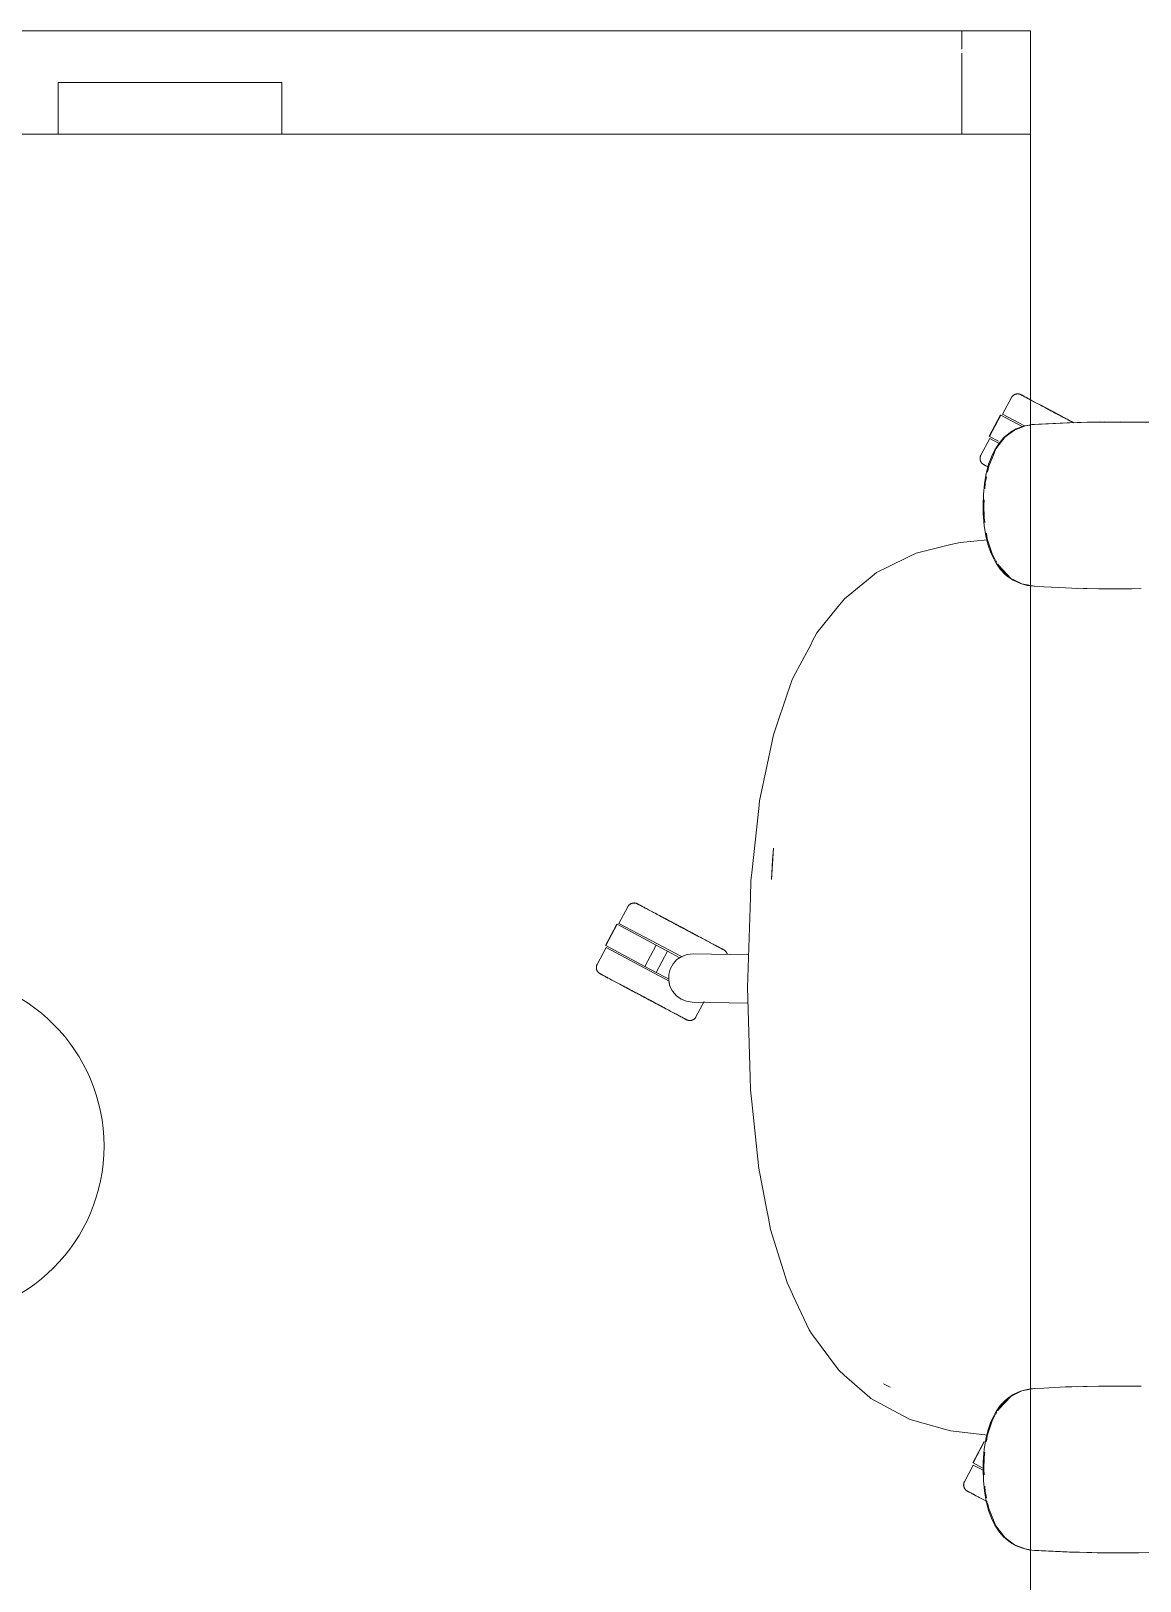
# Model space of a CAD drawing. Header units: millimetres. Extents: x 155927 to 326028, y -36033 to 97293.
# Drawn here: x 225768 to 226412, y 10075 to 10976 of the extents above; entities that cross this region are included whole.
import ezdxf

# ---------------------------------------------------------------- set-up
doc = ezdxf.new("R2010")
doc.units = ezdxf.units.MM
doc.header["$MEASUREMENT"] = 0
doc.layers.add('G-IMPT', color=8, linetype='CONTINUOUS', lineweight=9)
doc.layers.add('I-FURN', color=8, linetype='CONTINUOUS', lineweight=9)

msp = doc.modelspace()

# ---------------------------------------------------------------- linework, layer by layer
at = {"layer": 'G-IMPT'}
for p, q in [((226336.83, 10742.53), (226333.09, 10739.45)), ((226339.23, 10743.82), (226333.61, 10739.65)), ((226340.26, 10744.49), (226336.83, 10742.53)), ((226345.43, 10746.23), (226339.23, 10743.82)), ((226340.26, 10744.49), (226343.9, 10745.88)), ((226345.25, 10746.25), (226343.9, 10745.88)), ((226345.25, 10746.25), (226347.64, 10746.69)), ((226345.43, 10746.23), (226348.6, 10746.71)), ((226349.29, 10746.95), (226347.64, 10746.69)), ((226371.08, 10748.03), (226349.29, 10746.95)), ((226369.87, 10747.99), (226349.29, 10746.95)), ((226349.29, 10746.95), (226350.9, 10747.06)), ((226371.08, 10748.03), (226350.9, 10747.06)), ((226391.26, 10748.5), (226369.87, 10747.99)), ((226381.43, 10748.34), (226369.87, 10747.99)), ((226369.87, 10747.99), (226371.08, 10748.03)), ((226391.26, 10748.5), (226371.08, 10748.03)), ((226381.43, 10748.34), (226400.65, 10748.54)), ((226391.26, 10748.5), (226381.43, 10748.34)), ((226411.45, 10748.45), (226381.43, 10748.34)), ((226389.23, 10748.48), (226387.32, 10748.41)), ((226391.38, 10748.46), (226389.23, 10748.48)), ((226411.45, 10748.45), (226391.26, 10748.5)), ((226411.45, 10748.45), (226400.65, 10748.54)), ((226411.45, 10748.45), (226419.87, 10748.29)), ((226327.77, 10732.37), (226325.78, 10728.29)), ((226328.39, 10732.86), (226326.55, 10728.47)), ((226327.77, 10732.37), (226330.42, 10736.41)), ((226333.61, 10739.65), (226328.39, 10732.86)), ((226330.42, 10736.41), (226333.09, 10739.45)), ((226324.2, 10723.96), (226322.77, 10718.48)), ((226324.2, 10723.96), (226325.78, 10728.29)), ((226324.22, 10722.84), (226326.55, 10728.47)), ((226321.77, 10712.55), (226322.77, 10718.48)), ((226322.95, 10716.63), (226322.18, 10712.88)), ((226324.22, 10722.84), (226323.51, 10719.38)), ((226321.02, 10700.06), (226321.2, 10706.4)), ((226321.77, 10712.55), (226321.2, 10706.4)), ((226322.18, 10712.88), (226321.99, 10709.68)), ((226321.11, 10695.55), (226321.02, 10700.06)), ((226321.59, 10703.17), (226321.4, 10700.06)), ((226321.63, 10692.89), (226321.4, 10700.06)), ((226321.11, 10695.55), (226321.69, 10688.24)), ((226321.63, 10692.89), (226322.02, 10690.11)), ((226322.8, 10681.47), (226321.69, 10688.24)), ((226307.61, 10678.57), (226302.32, 10677.27)), ((226323.49, 10680.01), (226307.61, 10678.57)), ((226323.78, 10677.55), (226322.8, 10681.47)), ((226322.89, 10683.92), (226323.36, 10680.63)), ((226323.36, 10680.63), (226326.39, 10671.24)), ((226277.64, 10670.14), (226266.18, 10664.49)), ((226277.64, 10670.14), (226282.01, 10672.29)), ((226282.01, 10672.29), (226299.95, 10676.69)), ((226299.95, 10676.69), (226302.32, 10677.27)), ((226323.78, 10677.55), (226325.52, 10672.46)), ((226325.52, 10672.46), (226327.73, 10667.82)), ((226326.39, 10671.24), (226327.85, 10668.79)), ((226255.36, 10657.99), (226259.01, 10660.97)), ((226259.01, 10660.97), (226266.18, 10664.49)), ((226327.73, 10667.82), (226328.53, 10666.45)), ((226328.13, 10668.32), (226328.99, 10666.88)), ((226330.98, 10662.99), (226328.53, 10666.45)), ((226329.46, 10666.09), (226331.35, 10662.94)), ((226330.15, 10665.03), (226331.43, 10663.56)), ((226330.15, 10665.03), (226337.06, 10657.64)), ((226333.84, 10659.95), (226330.98, 10662.99)), ((226331.35, 10662.94), (226337.06, 10657.64)), ((226331.57, 10663.4), (226334.65, 10659.87)), ((226255.36, 10657.99), (226240.41, 10645.82)), ((226333.84, 10659.95), (226335.17, 10658.81)), ((226337.06, 10657.64), (226334.65, 10659.87)), ((226338.39, 10656.61), (226335.17, 10658.81)), ((226339.29, 10656.53), (226337.06, 10657.64)), ((226338.39, 10656.61), (226342.71, 10654.62)), ((226339.29, 10656.53), (226343.55, 10654.43)), ((226346.66, 10653.56), (226342.71, 10654.62)), ((226343.55, 10654.43), (226348.6, 10653.49)), ((226348.6, 10653.32), (226346.66, 10653.56)), ((226348.6, 10653.49), (226350.9, 10653.06)), ((226350.67, 10653.06), (226348.6, 10653.32)), ((226356.34, 10652.78), (226350.67, 10653.06)), ((226356.34, 10652.78), (226368.9, 10652.16)), ((226372.44, 10652.04), (226368.9, 10652.16)), ((226388.11, 10651.66), (226372.44, 10652.04)), ((226375.84, 10651.98), (226379.17, 10651.83)), ((226381.39, 10651.83), (226379.17, 10651.83)), ((226388.11, 10651.66), (226392.62, 10651.61)), ((226392.62, 10651.61), (226407.34, 10651.61)), ((226412.81, 10651.69), (226407.34, 10651.61)), ((226240.41, 10645.82), (226236.65, 10641.16)), ((226224.44, 10626.02), (226236.65, 10641.16)), ((226224.44, 10626.02), (226221.73, 10620.89)), ((226221.01, 10619.52), (226210.71, 10600.01)), ((226221.01, 10619.52), (226221.73, 10620.89)), ((226201.68, 10574.26), (226209.83, 10598.35)), ((226210.71, 10600.01), (226209.83, 10598.35)), ((226201.68, 10574.26), (226199.17, 10566.82)), ((226196.3, 10553), (226199.17, 10566.82)), ((226195.53, 10549.32), (226196.3, 10553)), ((226195.53, 10549.32), (226191.18, 10528.38)), ((226191.18, 10528.38), (226190.7, 10523.96)), ((226186.57, 10486.52), (226190.7, 10523.96)), ((226197.97, 10482.68), (226199.22, 10500.96)), ((226199.22, 10500.96), (226198.61, 10494.01)), ((226197.97, 10482.68), (226198.61, 10494.01)), ((226185.76, 10472.2), (226186.09, 10482.15)), ((226186.57, 10486.52), (226186.09, 10482.15)), ((226185.76, 10472.2), (226184.06, 10420.02)), ((226184.06, 10420.02), (226185.68, 10367.86)), ((226185.68, 10367.86), (226185.9, 10360.6)), ((226186.63, 10353.53), (226185.9, 10360.6)), ((226190.45, 10316.54), (226186.63, 10353.53)), ((226190.45, 10316.54), (226190.54, 10316.08)), ((226195.41, 10290.7), (226190.54, 10316.08)), ((226195.41, 10290.7), (226196.11, 10287.03)), ((226197.57, 10279.43), (226196.11, 10287.03)), ((226201.77, 10265.82), (226197.57, 10279.43)), ((226207.09, 10248.55), (226201.77, 10265.82)), ((226207.09, 10248.55), (226210.28, 10241.79)), ((226210.71, 10240.87), (226210.28, 10241.79)), ((226219.97, 10221.23), (226210.71, 10240.87)), ((226219.97, 10221.23), (226220.4, 10220.52)), ((226221.34, 10218.94), (226220.4, 10220.52)), ((226221.8, 10218.17), (226221.34, 10218.94)), ((226221.8, 10218.17), (226236.37, 10198.68)), ((226236.37, 10198.68), (226237.09, 10197.71)), ((226240.35, 10194.84), (226237.09, 10197.71)), ((226240.35, 10194.84), (226255.14, 10181.82)), ((226263.11, 10189.84), (226267, 10187.89)), ((226263.11, 10189.84), (226265.4, 10188.67)), ((226265.4, 10188.67), (226267, 10187.89)), ((226338.39, 10183.5), (226335.17, 10181.3)), ((226339.29, 10183.58), (226337.06, 10182.48)), ((226338.39, 10183.5), (226342.71, 10185.49)), ((226339.29, 10183.58), (226343.55, 10185.68)), ((226346.66, 10186.55), (226342.71, 10185.49)), ((226343.55, 10185.68), (226348.6, 10186.63)), ((226348.6, 10186.8), (226346.66, 10186.55)), ((226348.6, 10186.63), (226350.9, 10187.05)), ((226350.67, 10187.05), (226348.6, 10186.8)), ((226356.34, 10187.34), (226350.67, 10187.05)), ((226356.34, 10187.34), (226368.9, 10187.95)), ((226372.44, 10188.08), (226368.9, 10187.95)), ((226388.11, 10188.46), (226372.44, 10188.08)), ((226375.84, 10188.13), (226379.17, 10188.28)), ((226381.39, 10188.28), (226379.17, 10188.28)), ((226388.11, 10188.46), (226392.62, 10188.51)), ((226392.62, 10188.51), (226407.34, 10188.5)), ((226412.81, 10188.43), (226407.34, 10188.5)), ((226255.14, 10181.82), (226255.81, 10181.23)), ((226266.24, 10175.65), (226255.81, 10181.23)), ((226277.48, 10169.64), (226266.24, 10175.65)), ((226330.98, 10177.12), (226328.53, 10173.66)), ((226329.46, 10174.02), (226331.35, 10177.17)), ((226330.15, 10175.09), (226337.06, 10182.48)), ((226330.15, 10175.09), (226331.43, 10176.56)), ((226333.84, 10180.16), (226330.98, 10177.12)), ((226331.35, 10177.17), (226337.06, 10182.48)), ((226331.57, 10176.71), (226334.65, 10180.24)), ((226333.84, 10180.16), (226335.17, 10181.3)), ((226337.06, 10182.48), (226334.65, 10180.24)), ((226278.59, 10169.04), (226277.48, 10169.64)), ((226299.94, 10163.04), (226278.59, 10169.04)), ((226323.36, 10159.48), (226326.39, 10168.87)), ((226323.78, 10162.56), (226325.52, 10167.65)), ((226325.52, 10167.65), (226327.73, 10172.29)), ((226326.39, 10168.87), (226327.85, 10171.32)), ((226327.73, 10172.29), (226328.53, 10173.66)), ((226328.13, 10171.79), (226328.99, 10173.23)), ((226299.94, 10163.04), (226302.2, 10162.4)), ((226323.47, 10159.98), (226302.2, 10162.4)), ((226322.8, 10158.64), (226321.69, 10151.88)), ((226323.78, 10162.56), (226322.8, 10158.64)), ((226322.89, 10156.19), (226323.36, 10159.48)), ((226321.11, 10144.56), (226321.69, 10151.88)), ((226321.63, 10147.22), (226321.4, 10140.05)), ((226321.63, 10147.22), (226322.02, 10150)), ((226321.11, 10144.56), (226321.02, 10140.05)), ((226321.02, 10140.05), (226321.2, 10133.72)), ((226321.59, 10136.95), (226321.4, 10140.05)), ((226321.77, 10127.57), (226321.2, 10133.72)), ((226322.18, 10127.23), (226321.99, 10130.43)), ((226321.77, 10127.57), (226322.77, 10121.63)), ((226322.95, 10123.48), (226322.18, 10127.23)), ((226324.2, 10116.15), (226322.77, 10121.63)), ((226324.22, 10117.27), (226323.51, 10120.73)), ((226324.2, 10116.15), (226325.78, 10111.82)), ((226324.22, 10117.27), (226326.55, 10111.64)), ((226327.77, 10107.75), (226325.78, 10111.82)), ((226328.39, 10107.25), (226326.55, 10111.64)), ((226327.77, 10107.75), (226330.42, 10103.7)), ((226333.61, 10100.46), (226328.39, 10107.25)), ((226330.42, 10103.7), (226333.09, 10100.66)), ((226336.83, 10097.58), (226333.09, 10100.66)), ((226339.23, 10096.29), (226333.61, 10100.46)), ((226340.26, 10095.63), (226336.83, 10097.58)), ((226345.43, 10093.88), (226339.23, 10096.29)), ((226340.26, 10095.63), (226343.9, 10094.23)), ((226345.25, 10093.86), (226343.9, 10094.23)), ((226345.25, 10093.86), (226347.64, 10093.42)), ((226345.43, 10093.88), (226348.6, 10093.4)), ((226349.29, 10093.17), (226347.64, 10093.42)), ((226369.87, 10092.12), (226349.29, 10093.17)), ((226371.08, 10092.08), (226349.29, 10093.17)), ((226349.29, 10093.17), (226350.9, 10093.05)), ((226371.08, 10092.08), (226350.9, 10093.05)), ((226391.26, 10091.62), (226369.87, 10092.12)), ((226381.43, 10091.78), (226369.87, 10092.12)), ((226369.87, 10092.12), (226371.08, 10092.08)), ((226391.26, 10091.62), (226371.08, 10092.08)), ((226411.45, 10091.66), (226381.43, 10091.78)), ((226391.26, 10091.62), (226381.43, 10091.78)), ((226381.43, 10091.78), (226400.65, 10091.57)), ((226389.23, 10091.64), (226387.32, 10091.71)), ((226391.38, 10091.66), (226389.23, 10091.64)), ((226411.45, 10091.66), (226391.26, 10091.62)), ((226411.45, 10091.66), (226400.65, 10091.57)), ((226411.45, 10091.66), (226419.87, 10091.83))]:
    msp.add_line(p, q, dxfattribs=at)
at = {"layer": 'I-FURN'}
for p, q in [((225548.6, 10975.6), (226348.6, 10975.6)), ((226348.6, 10975.6), (225548.6, 10975.6)), ((225548.6, 10975.6), (226348.6, 10975.6)), ((226308.6, 10975.6), (225588.6, 10975.6)), ((226348.6, 10975.6), (226308.6, 10975.6)), ((226308.6, 10965.02), (226308.6, 10975.6)), ((226308.6, 10965.02), (226308.6, 10975.6)), ((226348.6, 10915.6), (226348.6, 10975.6)), ((226348.6, 10975.6), (226348.6, 10915.6)), ((226348.6, 9375.6), (226348.6, 10975.6)), ((226348.6, 10975.6), (226348.6, 9375.6)), ((226308.6, 10915.6), (226308.6, 10962.7)), ((226308.6, 10915.6), (226308.6, 10962.7)), ((225783.6, 10915.6), (225783.6, 10945.6)), ((225783.6, 10945.6), (225913.6, 10945.6)), ((225783.6, 10915.6), (225783.6, 10945.6)), ((225913.6, 10945.6), (225783.6, 10945.6)), ((225913.6, 10915.6), (225913.6, 10945.6)), ((225913.6, 10945.6), (225913.6, 10915.6)), ((225783.6, 10915.6), (225548.6, 10915.6)), ((225588.6, 10915.6), (226308.6, 10915.6)), ((225913.6, 10915.6), (225783.6, 10915.6)), ((226348.6, 10915.6), (225913.6, 10915.6)), ((226308.6, 10915.6), (226348.6, 10915.6)), ((226337.46, 10762.69), (226332.31, 10753)), ((226337.46, 10762.69), (226337.54, 10762.83)), ((226337.54, 10762.83), (226337.62, 10762.97)), ((226337.62, 10762.97), (226337.71, 10763.1)), ((226337.71, 10763.1), (226337.81, 10763.23)), ((226337.81, 10763.23), (226337.91, 10763.36)), ((226337.91, 10763.36), (226338.01, 10763.48)), ((226338.01, 10763.48), (226338.12, 10763.6)), ((226338.12, 10763.6), (226338.24, 10763.71)), ((226338.24, 10763.71), (226338.36, 10763.82)), ((226338.36, 10763.82), (226338.48, 10763.93)), ((226338.48, 10763.93), (226338.61, 10764.02)), ((226338.61, 10764.02), (226338.74, 10764.12)), ((226338.74, 10764.12), (226338.87, 10764.21)), ((226338.87, 10764.21), (226339.01, 10764.29)), ((226339.01, 10764.29), (226339.15, 10764.37)), ((226339.15, 10764.37), (226339.3, 10764.44)), ((226339.3, 10764.44), (226339.44, 10764.51)), ((226339.44, 10764.51), (226339.59, 10764.57)), ((226339.59, 10764.57), (226339.74, 10764.62)), ((226339.74, 10764.62), (226339.9, 10764.67)), ((226339.9, 10764.67), (226340.05, 10764.71)), ((226340.05, 10764.71), (226340.21, 10764.74)), ((226340.21, 10764.74), (226340.37, 10764.77)), ((226340.37, 10764.77), (226340.53, 10764.8)), ((226340.53, 10764.8), (226340.69, 10764.81)), ((226340.69, 10764.81), (226340.85, 10764.82)), ((226340.85, 10764.82), (226341.01, 10764.83)), ((226341.01, 10764.83), (226341.17, 10764.82)), ((226341.17, 10764.82), (226341.33, 10764.81)), ((226341.33, 10764.81), (226341.49, 10764.8)), ((226341.49, 10764.8), (226341.65, 10764.78)), ((226341.65, 10764.78), (226341.81, 10764.75)), ((226341.81, 10764.75), (226341.97, 10764.71)), ((226341.97, 10764.71), (226342.13, 10764.67)), ((226342.13, 10764.67), (226342.28, 10764.62)), ((226342.28, 10764.62), (226342.43, 10764.57)), ((226342.43, 10764.57), (226342.58, 10764.51)), ((226342.58, 10764.51), (226342.73, 10764.45)), ((226342.73, 10764.45), (226342.87, 10764.38)), ((226342.87, 10764.38), (226342.91, 10764.36)), ((226342.91, 10764.36), (226342.93, 10764.34)), ((226342.92, 10764.35), (226342.91, 10764.36)), ((226342.96, 10764.33), (226342.92, 10764.35)), ((226342.93, 10764.34), (226342.99, 10764.31)), ((226343.04, 10764.29), (226342.96, 10764.33)), ((226342.99, 10764.31), (226343.09, 10764.26)), ((226343.16, 10764.22), (226343.04, 10764.29)), ((226343.09, 10764.26), (226343.23, 10764.18)), ((226343.33, 10764.14), (226343.16, 10764.22)), ((226343.23, 10764.18), (226343.41, 10764.09)), ((226343.53, 10764.03), (226343.33, 10764.14)), ((226343.41, 10764.09), (226343.63, 10763.97)), ((226343.77, 10763.9), (226343.53, 10764.03)), ((226343.63, 10763.97), (226343.89, 10763.83)), ((226344.05, 10763.75), (226343.77, 10763.9)), ((226343.89, 10763.83), (226344.19, 10763.68)), ((226344.37, 10763.58), (226344.05, 10763.75)), ((226344.19, 10763.68), (226344.52, 10763.5)), ((226344.72, 10763.39), (226344.37, 10763.58)), ((226344.52, 10763.5), (226344.9, 10763.3)), ((226345.11, 10763.18), (226344.72, 10763.39)), ((226344.9, 10763.3), (226345.31, 10763.08)), ((226345.54, 10762.96), (226345.11, 10763.18)), ((226345.31, 10763.08), (226345.75, 10762.84)), ((226346.01, 10762.71), (226345.54, 10762.96)), ((226345.75, 10762.84), (226346.24, 10762.59)), ((226346.51, 10762.44), (226346.01, 10762.71)), ((226346.24, 10762.59), (226346.75, 10762.31)), ((226347.05, 10762.16), (226346.51, 10762.44)), ((226346.75, 10762.31), (226347.3, 10762.02)), ((226347.61, 10761.86), (226347.05, 10762.16)), ((226347.3, 10762.02), (226347.89, 10761.71)), ((226348.22, 10761.54), (226347.61, 10761.86)), ((226348.85, 10761.2), (226348.22, 10761.54)), ((226349.51, 10760.85), (226348.85, 10761.2)), ((226350.21, 10760.48), (226349.51, 10760.85)), ((226350.93, 10760.09), (226350.21, 10760.48)), ((226351.68, 10759.69), (226350.93, 10760.09)), ((226352.46, 10759.28), (226351.68, 10759.69)), ((226353.26, 10758.86), (226352.46, 10759.28)), ((226331.02, 10752.56), (226324.45, 10740.2)), ((226324.62, 10740.11), (226331.19, 10752.47)), ((226331.19, 10752.47), (226343.7, 10745.82)), ((226344.98, 10746.27), (226332.31, 10753)), ((226354.08, 10758.42), (226353.26, 10758.86)), ((226353.63, 10758.65), (226354.47, 10758.21)), ((226354.93, 10757.97), (226354.08, 10758.42)), ((226354.47, 10758.21), (226355.33, 10757.76)), ((226355.8, 10757.51), (226354.93, 10757.97)), ((226355.33, 10757.76), (226356.2, 10757.29)), ((226356.68, 10757.03), (226355.8, 10757.51)), ((226356.2, 10757.29), (226357.1, 10756.81)), ((226357.59, 10756.55), (226356.68, 10757.03)), ((226357.1, 10756.81), (226358.01, 10756.33)), ((226358.51, 10756.06), (226357.59, 10756.55)), ((226358.01, 10756.33), (226358.94, 10755.83)), ((226359.45, 10755.56), (226358.51, 10756.06)), ((226358.94, 10755.83), (226359.89, 10755.33)), ((226360.4, 10755.06), (226359.45, 10755.56)), ((226359.89, 10755.33), (226360.84, 10754.82)), ((226361.36, 10754.54), (226360.4, 10755.06)), ((226360.84, 10754.82), (226361.81, 10754.31)), ((226362.34, 10754.03), (226361.36, 10754.54)), ((226361.81, 10754.31), (226362.79, 10753.79)), ((226363.32, 10753.5), (226362.34, 10754.03)), ((226362.79, 10753.79), (226363.78, 10753.26)), ((226364.31, 10752.98), (226363.32, 10753.5)), ((226363.78, 10753.26), (226364.77, 10752.73)), ((226365.31, 10752.45), (226364.31, 10752.98)), ((226364.77, 10752.73), (226365.77, 10752.2)), ((226366.31, 10751.91), (226365.31, 10752.45)), ((226365.77, 10752.2), (226366.77, 10751.67)), ((226367.32, 10751.38), (226366.31, 10751.91)), ((226366.77, 10751.67), (226367.78, 10751.13)), ((226368.32, 10750.85), (226367.32, 10751.38)), ((226367.78, 10751.13), (226368.78, 10750.6)), ((226369.33, 10750.31), (226368.32, 10750.85)), ((226368.78, 10750.6), (226369.79, 10750.07)), ((226370.33, 10749.78), (226369.33, 10750.31)), ((226369.79, 10750.07), (226370.79, 10749.53)), ((226371.33, 10749.25), (226370.33, 10749.78)), ((226370.79, 10749.53), (226371.79, 10749)), ((226372.32, 10748.72), (226371.33, 10749.25)), ((226371.79, 10749), (226372.78, 10748.48)), ((226373.31, 10748.19), (226372.32, 10748.72)), ((226372.78, 10748.48), (226373.76, 10747.95)), ((226324.8, 10738.88), (226319.65, 10729.19)), ((226329.91, 10737.29), (226324.62, 10740.11)), ((226329.99, 10736.12), (226324.8, 10738.88)), ((226319.18, 10727.45), (226319.19, 10727.61)), ((226319.18, 10727.29), (226319.18, 10727.45)), ((226319.18, 10727.13), (226319.18, 10727.29)), ((226319.19, 10726.97), (226319.18, 10727.13)), ((226319.19, 10727.61), (226319.21, 10727.77)), ((226319.21, 10726.81), (226319.19, 10726.97)), ((226319.21, 10727.77), (226319.23, 10727.93)), ((226319.23, 10726.65), (226319.21, 10726.81)), ((226319.23, 10727.93), (226319.26, 10728.09)), ((226319.26, 10726.49), (226319.23, 10726.65)), ((226319.26, 10728.09), (226319.29, 10728.25)), ((226319.3, 10726.33), (226319.26, 10726.49)), ((226319.29, 10728.25), (226319.33, 10728.4)), ((226319.34, 10726.18), (226319.3, 10726.33)), ((226319.33, 10728.4), (226319.38, 10728.56)), ((226319.39, 10726.02), (226319.34, 10726.18)), ((226319.38, 10728.56), (226319.43, 10728.71)), ((226319.44, 10725.87), (226319.39, 10726.02)), ((226319.43, 10728.71), (226319.49, 10728.86)), ((226319.5, 10725.72), (226319.44, 10725.87)), ((226319.49, 10728.86), (226319.56, 10729.01)), ((226319.57, 10725.57), (226319.5, 10725.72)), ((226319.56, 10729.01), (226319.63, 10729.15)), ((226319.64, 10725.43), (226319.57, 10725.57)), ((226319.63, 10729.15), (226319.65, 10729.19)), ((226319.72, 10725.29), (226319.64, 10725.43)), ((226319.8, 10725.15), (226319.72, 10725.29)), ((226319.89, 10725.02), (226319.8, 10725.15)), ((226319.98, 10724.88), (226319.89, 10725.02)), ((226320.08, 10724.76), (226319.98, 10724.88)), ((226320.18, 10724.63), (226320.08, 10724.76)), ((226320.29, 10724.52), (226320.18, 10724.63)), ((226320.41, 10724.4), (226320.29, 10724.52)), ((226320.53, 10724.29), (226320.41, 10724.4)), ((226320.65, 10724.19), (226320.53, 10724.29)), ((226320.77, 10724.09), (226320.65, 10724.19)), ((226320.9, 10723.99), (226320.77, 10724.09)), ((226321.04, 10723.9), (226320.9, 10723.99)), ((226321.18, 10723.82), (226321.04, 10723.9)), ((226321.32, 10723.74), (226321.18, 10723.82)), ((226321.36, 10723.71), (226321.32, 10723.74)), ((226321.32, 10723.74), (226321.32, 10723.74)), ((226321.32, 10723.74), (226321.34, 10723.73)), ((226321.34, 10723.73), (226321.4, 10723.7)), ((226321.45, 10723.67), (226321.36, 10723.71)), ((226321.4, 10723.7), (226321.5, 10723.64)), ((226321.57, 10723.61), (226321.45, 10723.67)), ((226321.5, 10723.64), (226321.64, 10723.57)), ((226321.73, 10723.52), (226321.57, 10723.61)), ((226321.64, 10723.57), (226321.82, 10723.47)), ((226321.93, 10723.41), (226321.73, 10723.52)), ((226321.82, 10723.47), (226322.04, 10723.36)), ((226322.17, 10723.28), (226321.93, 10723.41)), ((226322.04, 10723.36), (226322.3, 10723.22)), ((226322.45, 10723.14), (226322.17, 10723.28)), ((226322.3, 10723.22), (226322.59, 10723.06)), ((226322.77, 10722.97), (226322.45, 10723.14)), ((226322.59, 10723.06), (226322.93, 10722.88)), ((226323.13, 10722.78), (226322.77, 10722.97)), ((226322.93, 10722.88), (226323.3, 10722.68)), ((226323.52, 10722.57), (226323.13, 10722.78)), ((226323.3, 10722.68), (226323.71, 10722.47)), ((226323.95, 10722.34), (226323.52, 10722.57)), ((226114.61, 10466.95), (226109.46, 10457.26)), ((226114.61, 10466.95), (226114.69, 10467.09)), ((226114.69, 10467.09), (226114.77, 10467.23)), ((226114.77, 10467.23), (226114.86, 10467.36)), ((226114.86, 10467.36), (226114.95, 10467.49)), ((226114.95, 10467.49), (226115.05, 10467.62)), ((226115.05, 10467.62), (226115.16, 10467.74)), ((226115.16, 10467.74), (226115.27, 10467.86)), ((226115.27, 10467.86), (226115.38, 10467.97)), ((226115.38, 10467.97), (226115.5, 10468.08)), ((226115.5, 10468.08), (226115.63, 10468.19)), ((226115.63, 10468.19), (226115.75, 10468.29)), ((226115.75, 10468.29), (226115.88, 10468.38)), ((226115.88, 10468.38), (226116.02, 10468.47)), ((226116.02, 10468.47), (226116.16, 10468.55)), ((226116.16, 10468.55), (226116.3, 10468.63)), ((226116.3, 10468.63), (226116.44, 10468.7)), ((226116.44, 10468.7), (226116.59, 10468.77)), ((226116.59, 10468.77), (226116.74, 10468.83)), ((226116.74, 10468.83), (226116.89, 10468.88)), ((226116.89, 10468.88), (226117.04, 10468.93)), ((226117.04, 10468.93), (226117.2, 10468.97)), ((226117.2, 10468.97), (226117.36, 10469.01)), ((226117.36, 10469.01), (226117.52, 10469.04)), ((226117.52, 10469.04), (226117.67, 10469.06)), ((226117.67, 10469.06), (226117.84, 10469.07)), ((226117.84, 10469.07), (226118, 10469.08)), ((226118, 10469.08), (226118.16, 10469.09)), ((226118.16, 10469.09), (226118.32, 10469.09)), ((226118.32, 10469.09), (226118.48, 10469.08)), ((226118.48, 10469.08), (226118.64, 10469.06)), ((226118.64, 10469.06), (226118.8, 10469.04)), ((226118.8, 10469.04), (226118.96, 10469.01)), ((226118.96, 10469.01), (226119.12, 10468.97)), ((226119.12, 10468.97), (226119.27, 10468.93)), ((226119.27, 10468.93), (226119.43, 10468.89)), ((226119.43, 10468.89), (226119.58, 10468.83)), ((226119.58, 10468.83), (226119.73, 10468.77)), ((226119.73, 10468.77), (226119.87, 10468.71)), ((226119.87, 10468.71), (226120.02, 10468.64)), ((226120.02, 10468.64), (226120.06, 10468.62)), ((226120.06, 10468.62), (226120.08, 10468.61)), ((226120.06, 10468.61), (226120.06, 10468.62)), ((226120.11, 10468.59), (226120.06, 10468.61)), ((226120.08, 10468.61), (226120.14, 10468.57)), ((226120.19, 10468.55), (226120.11, 10468.59)), ((226120.14, 10468.57), (226120.24, 10468.52)), ((226120.31, 10468.48), (226120.19, 10468.55)), ((226120.24, 10468.52), (226120.38, 10468.45)), ((226120.47, 10468.4), (226120.31, 10468.48)), ((226120.38, 10468.45), (226120.56, 10468.35)), ((226120.67, 10468.29), (226120.47, 10468.4)), ((226120.56, 10468.35), (226120.78, 10468.23)), ((226120.91, 10468.16), (226120.67, 10468.29)), ((226120.78, 10468.23), (226121.04, 10468.1)), ((226121.19, 10468.01), (226120.91, 10468.16)), ((226121.04, 10468.1), (226121.33, 10467.94)), ((226121.51, 10467.84), (226121.19, 10468.01)), ((226121.33, 10467.94), (226121.67, 10467.76)), ((226121.87, 10467.66), (226121.51, 10467.84)), ((226121.67, 10467.76), (226122.04, 10467.56)), ((226122.26, 10467.45), (226121.87, 10467.66)), ((226122.04, 10467.56), (226122.45, 10467.34)), ((226122.69, 10467.22), (226122.26, 10467.45)), ((226122.45, 10467.34), (226122.9, 10467.11)), ((226123.15, 10466.97), (226122.69, 10467.22)), ((226122.9, 10467.11), (226123.38, 10466.85)), ((226123.66, 10466.7), (226123.15, 10466.97)), ((226123.38, 10466.85), (226123.9, 10466.58)), ((226124.19, 10466.42), (226123.66, 10466.7)), ((226123.9, 10466.58), (226124.45, 10466.28)), ((226124.76, 10466.12), (226124.19, 10466.42)), ((226124.45, 10466.28), (226125.03, 10465.97)), ((226125.36, 10465.8), (226124.76, 10466.12)), ((226125.99, 10465.46), (226125.36, 10465.8)), ((226126.66, 10465.11), (226125.99, 10465.46)), ((226127.35, 10464.74), (226126.66, 10465.11)), ((226128.08, 10464.35), (226127.35, 10464.74)), ((226128.83, 10463.96), (226128.08, 10464.35)), ((226129.6, 10463.54), (226128.83, 10463.96)), ((226130.4, 10463.12), (226129.6, 10463.54)), ((226131.23, 10462.68), (226130.4, 10463.12)), ((226130.78, 10462.92), (226131.61, 10462.47)), ((226132.07, 10462.23), (226131.23, 10462.68)), ((226131.61, 10462.47), (226132.47, 10462.02)), ((226132.94, 10461.77), (226132.07, 10462.23)), ((226132.47, 10462.02), (226133.35, 10461.55)), ((226108.16, 10456.82), (226101.59, 10444.46)), ((226101.76, 10444.37), (226108.33, 10456.73)), ((226108.33, 10456.73), (226131.04, 10444.65)), ((226146.21, 10437.72), (226109.46, 10457.26)), ((226133.83, 10461.29), (226132.94, 10461.77)), ((226133.35, 10461.55), (226134.24, 10461.07)), ((226134.73, 10460.81), (226133.83, 10461.29)), ((226134.24, 10461.07), (226135.16, 10460.59)), ((226135.66, 10460.32), (226134.73, 10460.81)), ((226135.16, 10460.59), (226136.09, 10460.09)), ((226136.59, 10459.82), (226135.66, 10460.32)), ((226136.09, 10460.09), (226137.03, 10459.59)), ((226137.55, 10459.32), (226136.59, 10459.82)), ((226137.03, 10459.59), (226137.99, 10459.08)), ((226138.51, 10458.81), (226137.55, 10459.32)), ((226137.99, 10459.08), (226138.96, 10458.57)), ((226139.48, 10458.29), (226138.51, 10458.81)), ((226138.96, 10458.57), (226139.94, 10458.05)), ((226140.47, 10457.76), (226139.48, 10458.29)), ((226139.94, 10458.05), (226140.92, 10457.52)), ((226141.46, 10457.24), (226140.47, 10457.76)), ((226140.92, 10457.52), (226141.92, 10456.99)), ((226142.46, 10456.71), (226141.46, 10457.24)), ((226141.92, 10456.99), (226142.92, 10456.46)), ((226143.46, 10456.18), (226142.46, 10456.71)), ((226142.92, 10456.46), (226143.92, 10455.93)), ((226144.46, 10455.64), (226143.46, 10456.18)), ((226143.92, 10455.93), (226144.92, 10455.4)), ((226145.47, 10455.11), (226144.46, 10455.64)), ((226144.92, 10455.4), (226145.93, 10454.86)), ((226146.47, 10454.57), (226145.47, 10455.11)), ((226145.93, 10454.86), (226146.93, 10454.33)), ((226147.47, 10454.04), (226146.47, 10454.57)), ((226146.93, 10454.33), (226147.93, 10453.79)), ((226148.47, 10453.51), (226147.47, 10454.04)), ((226147.93, 10453.79), (226148.93, 10453.26)), ((226149.47, 10452.98), (226148.47, 10453.51)), ((226148.93, 10453.26), (226149.92, 10452.74)), ((226150.45, 10452.45), (226149.47, 10452.98)), ((226124.47, 10432.29), (226101.76, 10444.37)), ((226124.47, 10432.29), (226131.04, 10444.65)), ((226131.04, 10444.65), (226137.68, 10441.12)), ((226149.92, 10452.74), (226150.91, 10452.21)), ((226151.43, 10451.93), (226150.45, 10452.45)), ((226150.91, 10452.21), (226151.88, 10451.7)), ((226152.4, 10451.42), (226151.43, 10451.93)), ((226151.88, 10451.7), (226152.84, 10451.18)), ((226153.36, 10450.91), (226152.4, 10451.42)), ((226152.84, 10451.18), (226153.8, 10450.68)), ((226154.3, 10450.41), (226153.36, 10450.91)), ((226153.8, 10450.68), (226154.73, 10450.18)), ((226155.23, 10449.91), (226154.3, 10450.41)), ((226154.73, 10450.18), (226155.66, 10449.69)), ((226156.15, 10449.43), (226155.23, 10449.91)), ((226155.66, 10449.69), (226156.56, 10449.21)), ((226157.04, 10448.95), (226156.15, 10449.43)), ((226157.92, 10448.48), (226157.04, 10448.95)), ((226158.78, 10448.03), (226157.92, 10448.48)), ((226159.61, 10447.59), (226158.78, 10448.03)), ((226160.42, 10447.15), (226159.61, 10447.59)), ((226161.21, 10446.73), (226160.42, 10447.15)), ((226161.97, 10446.33), (226161.21, 10446.73)), ((226162.71, 10445.94), (226161.97, 10446.33)), ((226163.42, 10445.56), (226162.71, 10445.94)), ((226164.09, 10445.2), (226163.42, 10445.56)), ((226164.74, 10444.86), (226164.09, 10445.2)), ((226165.36, 10444.53), (226164.74, 10444.86)), ((226165.94, 10444.22), (226165.36, 10444.53)), ((226165.63, 10444.39), (226166.2, 10444.08)), ((226166.49, 10443.93), (226165.94, 10444.22)), ((226166.2, 10444.08), (226166.73, 10443.8)), ((226101.95, 10443.14), (226096.8, 10433.45)), ((226138.66, 10423.61), (226101.95, 10443.14)), ((226131.11, 10428.76), (226137.68, 10441.12)), ((226137.68, 10441.12), (226144.83, 10437.32)), ((226140.87, 10433.7), (226143.15, 10436.18)), ((226143.15, 10436.18), (226145.96, 10438.05)), ((226145.96, 10438.05), (226149.13, 10439.19)), ((226149.13, 10439.19), (226152.49, 10439.54)), ((226152.49, 10439.54), (226184.68, 10438.98)), ((226167.01, 10443.65), (226166.49, 10443.93)), ((226166.73, 10443.8), (226167.24, 10443.53)), ((226167.49, 10443.4), (226167.01, 10443.65)), ((226167.24, 10443.53), (226167.7, 10443.28)), ((226167.94, 10443.16), (226167.49, 10443.4)), ((226167.7, 10443.28), (226168.13, 10443.06)), ((226168.35, 10442.94), (226167.94, 10443.16)), ((226168.13, 10443.06), (226168.52, 10442.85)), ((226168.72, 10442.74), (226168.35, 10442.94)), ((226168.52, 10442.85), (226168.88, 10442.66)), ((226169.06, 10442.56), (226168.72, 10442.74)), ((226168.88, 10442.66), (226169.2, 10442.49)), ((226169.35, 10442.41), (226169.06, 10442.56)), ((226169.2, 10442.49), (226169.48, 10442.34)), ((226169.61, 10442.27), (226169.35, 10442.41)), ((226169.48, 10442.34), (226169.72, 10442.21)), ((226169.83, 10442.15), (226169.61, 10442.27)), ((226169.72, 10442.21), (226169.92, 10442.11)), ((226170.01, 10442.06), (226169.83, 10442.15)), ((226169.92, 10442.11), (226170.08, 10442.02)), ((226170.15, 10441.98), (226170.01, 10442.06)), ((226170.08, 10442.02), (226170.2, 10441.95)), ((226170.25, 10441.93), (226170.15, 10441.98)), ((226170.2, 10441.95), (226170.28, 10441.91)), ((226170.31, 10441.9), (226170.25, 10441.93)), ((226170.28, 10441.91), (226170.33, 10441.89)), ((226170.33, 10441.89), (226170.31, 10441.9)), ((226170.33, 10441.89), (226170.47, 10441.81)), ((226170.33, 10441.89), (226170.33, 10441.89)), ((226170.47, 10441.81), (226170.61, 10441.72)), ((226170.61, 10441.72), (226170.74, 10441.63)), ((226170.74, 10441.63), (226170.88, 10441.54)), ((226170.88, 10441.54), (226171, 10441.44)), ((226171, 10441.44), (226171.12, 10441.33)), ((226171.12, 10441.33), (226171.24, 10441.22)), ((226171.24, 10441.22), (226171.36, 10441.11)), ((226171.36, 10441.11), (226171.46, 10440.99)), ((226171.46, 10440.99), (226171.57, 10440.87)), ((226171.57, 10440.87), (226171.67, 10440.74)), ((226171.67, 10440.74), (226171.76, 10440.61)), ((226171.76, 10440.61), (226171.85, 10440.47)), ((226171.85, 10440.47), (226171.93, 10440.34)), ((226171.93, 10440.34), (226172.01, 10440.2)), ((226172.01, 10440.2), (226172.08, 10440.05)), ((226172.08, 10440.05), (226172.15, 10439.9)), ((226172.15, 10439.9), (226172.21, 10439.75)), ((226172.21, 10439.75), (226172.26, 10439.6)), ((226172.26, 10439.6), (226172.31, 10439.45)), ((226172.31, 10439.45), (226172.35, 10439.29)), ((226172.35, 10439.29), (226172.39, 10439.14)), ((226096.32, 10431.55), (226096.33, 10431.71)), ((226096.33, 10431.39), (226096.32, 10431.55)), ((226096.33, 10431.71), (226096.34, 10431.87)), ((226096.34, 10431.23), (226096.33, 10431.39)), ((226096.34, 10431.87), (226096.35, 10432.03)), ((226096.35, 10431.07), (226096.34, 10431.23)), ((226096.35, 10432.03), (226096.37, 10432.19)), ((226096.38, 10430.91), (226096.35, 10431.07)), ((226096.37, 10432.19), (226096.4, 10432.35)), ((226096.41, 10430.75), (226096.38, 10430.91)), ((226096.4, 10432.35), (226096.44, 10432.51)), ((226096.44, 10430.59), (226096.41, 10430.75)), ((226096.44, 10432.51), (226096.48, 10432.67)), ((226096.48, 10430.44), (226096.44, 10430.59)), ((226096.48, 10432.67), (226096.53, 10432.82)), ((226096.53, 10430.28), (226096.48, 10430.44)), ((226096.53, 10432.82), (226096.58, 10432.97)), ((226096.59, 10430.13), (226096.53, 10430.28)), ((226096.58, 10432.97), (226096.64, 10433.12)), ((226096.65, 10429.98), (226096.59, 10430.13)), ((226096.64, 10433.12), (226096.7, 10433.27)), ((226096.71, 10429.84), (226096.65, 10429.98)), ((226096.7, 10433.27), (226096.78, 10433.41)), ((226096.78, 10429.69), (226096.71, 10429.84)), ((226096.78, 10433.41), (226096.8, 10433.45)), ((226096.86, 10429.55), (226096.78, 10429.69)), ((226096.94, 10429.41), (226096.86, 10429.55)), ((226097.03, 10429.28), (226096.94, 10429.41)), ((226097.13, 10429.15), (226097.03, 10429.28)), ((226097.23, 10429.02), (226097.13, 10429.15)), ((226097.33, 10428.9), (226097.23, 10429.02)), ((226097.44, 10428.78), (226097.33, 10428.9)), ((226097.55, 10428.66), (226097.44, 10428.78)), ((226097.67, 10428.55), (226097.55, 10428.66)), ((226097.79, 10428.45), (226097.67, 10428.55)), ((226097.92, 10428.35), (226097.79, 10428.45)), ((226098.05, 10428.25), (226097.92, 10428.35)), ((226098.18, 10428.16), (226098.05, 10428.25)), ((226098.32, 10428.08), (226098.18, 10428.16)), ((226098.46, 10428), (226098.32, 10428.08)), ((226098.47, 10428), (226098.46, 10428)), ((226098.46, 10428), (226098.48, 10427.99)), ((226098.51, 10427.98), (226098.47, 10428)), ((226098.48, 10427.99), (226098.54, 10427.96)), ((226098.59, 10427.93), (226098.51, 10427.98)), ((226098.54, 10427.96), (226098.64, 10427.9)), ((226098.71, 10427.87), (226098.59, 10427.93)), ((226098.64, 10427.9), (226098.78, 10427.83)), ((226098.88, 10427.78), (226098.71, 10427.87)), ((226098.78, 10427.83), (226098.96, 10427.73)), ((226099.08, 10427.67), (226098.88, 10427.78)), ((226098.96, 10427.73), (226099.18, 10427.62)), ((226099.32, 10427.55), (226099.08, 10427.67)), ((226099.18, 10427.62), (226099.44, 10427.48)), ((226099.6, 10427.4), (226099.32, 10427.55)), ((226099.44, 10427.48), (226099.74, 10427.32)), ((226099.91, 10427.23), (226099.6, 10427.4)), ((226099.74, 10427.32), (226100.07, 10427.14)), ((226100.27, 10427.04), (226099.91, 10427.23)), ((226100.07, 10427.14), (226100.45, 10426.95)), ((226100.66, 10426.83), (226100.27, 10427.04)), ((226100.45, 10426.95), (226100.86, 10426.73)), ((226101.09, 10426.6), (226100.66, 10426.83)), ((226100.86, 10426.73), (226101.3, 10426.49)), ((226101.56, 10426.35), (226101.09, 10426.6)), ((226101.3, 10426.49), (226101.78, 10426.23)), ((226102.06, 10426.09), (226101.56, 10426.35)), ((226101.78, 10426.23), (226102.3, 10425.96)), ((226102.6, 10425.8), (226102.06, 10426.09)), ((226131.11, 10428.76), (226124.47, 10432.29)), ((226138.26, 10424.96), (226131.11, 10428.76)), ((226138.33, 10424.11), (226138.38, 10427.48)), ((226138.38, 10427.48), (226139.25, 10430.74)), ((226139.25, 10430.74), (226140.87, 10433.7)), ((226102.3, 10425.96), (226102.85, 10425.67)), ((226103.16, 10425.5), (226102.6, 10425.8)), ((226102.85, 10425.67), (226103.44, 10425.36)), ((226103.44, 10425.36), (226104.05, 10425.03)), ((226104.05, 10425.03), (226104.7, 10424.68)), ((226104.7, 10424.68), (226105.38, 10424.32)), ((226105.38, 10424.32), (226106.09, 10423.95)), ((226106.09, 10423.95), (226106.82, 10423.56)), ((226106.82, 10423.56), (226107.58, 10423.15)), ((226107.58, 10423.15), (226108.37, 10422.73)), ((226108.37, 10422.73), (226109.18, 10422.3)), ((226109.18, 10422.3), (226110.02, 10421.86)), ((226110.02, 10421.86), (226110.87, 10421.4)), ((226110.87, 10421.4), (226111.75, 10420.94)), ((226111.75, 10420.94), (226112.65, 10420.46)), ((226113.14, 10420.2), (226112.23, 10420.68)), ((226112.65, 10420.46), (226113.56, 10419.97)), ((226114.06, 10419.71), (226113.14, 10420.2)), ((226113.56, 10419.97), (226114.49, 10419.48)), ((226115, 10419.21), (226114.06, 10419.71)), ((226114.49, 10419.48), (226115.43, 10418.98)), ((226115.95, 10418.7), (226115, 10419.21)), ((226115.43, 10418.98), (226116.39, 10418.47)), ((226116.91, 10418.19), (226115.95, 10418.7)), ((226116.39, 10418.47), (226117.36, 10417.95)), ((226117.89, 10417.67), (226116.91, 10418.19)), ((226117.36, 10417.95), (226118.34, 10417.43)), ((226118.87, 10417.15), (226117.89, 10417.67)), ((226118.34, 10417.43), (226119.33, 10416.91)), ((226119.86, 10416.62), (226118.87, 10417.15)), ((226139.08, 10420.82), (226138.33, 10424.11)), ((226140.59, 10417.8), (226139.08, 10420.82)), ((226142.78, 10415.24), (226140.59, 10417.8)), ((226119.33, 10416.91), (226120.32, 10416.38)), ((226120.86, 10416.09), (226119.86, 10416.62)), ((226120.32, 10416.38), (226121.32, 10415.85)), ((226121.86, 10415.56), (226120.86, 10416.09)), ((226121.32, 10415.85), (226122.32, 10415.31)), ((226122.87, 10415.03), (226121.86, 10415.56)), ((226122.32, 10415.31), (226123.33, 10414.78)), ((226123.87, 10414.49), (226122.87, 10415.03)), ((226123.33, 10414.78), (226124.33, 10414.25)), ((226124.88, 10413.96), (226123.87, 10414.49)), ((226124.33, 10414.25), (226125.34, 10413.71)), ((226125.88, 10413.42), (226124.88, 10413.96)), ((226125.34, 10413.71), (226126.34, 10413.18)), ((226126.88, 10412.89), (226125.88, 10413.42)), ((226126.34, 10413.18), (226127.34, 10412.65)), ((226127.87, 10412.36), (226126.88, 10412.89)), ((226127.34, 10412.65), (226128.33, 10412.12)), ((226128.86, 10411.84), (226127.87, 10412.36)), ((226128.33, 10412.12), (226129.31, 10411.6)), ((226129.84, 10411.32), (226128.86, 10411.84)), ((226129.31, 10411.6), (226130.29, 10411.08)), ((226130.81, 10410.8), (226129.84, 10411.32)), ((226130.29, 10411.08), (226131.25, 10410.57)), ((226131.76, 10410.29), (226130.81, 10410.8)), ((226131.25, 10410.57), (226132.2, 10410.06)), ((226132.71, 10409.79), (226131.76, 10410.29)), ((226132.2, 10410.06), (226133.14, 10409.56)), ((226133.64, 10409.3), (226132.71, 10409.79)), ((226133.14, 10409.56), (226134.06, 10409.07)), ((226134.55, 10408.81), (226133.64, 10409.3)), ((226134.06, 10409.07), (226134.97, 10408.59)), ((226135.45, 10408.34), (226134.55, 10408.81)), ((226134.97, 10408.59), (226135.85, 10408.12)), ((226136.32, 10407.87), (226135.45, 10408.34)), ((226135.85, 10408.12), (226136.72, 10407.66)), ((226145.53, 10413.28), (226142.78, 10415.24)), ((226148.66, 10412.02), (226145.53, 10413.28)), ((226152, 10411.56), (226148.66, 10412.02)), ((226184.34, 10410.99), (226152, 10411.56)), ((226154.19, 10402.94), (226158.89, 10411.78)), ((226137.18, 10407.41), (226136.32, 10407.87)), ((226136.72, 10407.66), (226137.57, 10407.21)), ((226138.02, 10406.97), (226137.18, 10407.41)), ((226137.57, 10407.21), (226138.39, 10406.77)), ((226138.39, 10406.77), (226139.19, 10406.34)), ((226139.19, 10406.34), (226139.97, 10405.93)), ((226139.97, 10405.93), (226140.72, 10405.53)), ((226140.72, 10405.53), (226141.44, 10405.15)), ((226141.44, 10405.15), (226142.14, 10404.78)), ((226142.14, 10404.78), (226142.8, 10404.43)), ((226142.8, 10404.43), (226143.43, 10404.09)), ((226143.43, 10404.09), (226144.03, 10403.77)), ((226144.35, 10403.6), (226143.76, 10403.91)), ((226144.03, 10403.77), (226144.6, 10403.47)), ((226144.9, 10403.31), (226144.35, 10403.6)), ((226144.6, 10403.47), (226145.14, 10403.18)), ((226145.41, 10403.04), (226144.9, 10403.31)), ((226145.14, 10403.18), (226145.64, 10402.92)), ((226145.9, 10402.78), (226145.41, 10403.04)), ((226145.64, 10402.92), (226146.11, 10402.67)), ((226146.34, 10402.54), (226145.9, 10402.78)), ((226146.11, 10402.67), (226146.54, 10402.44)), ((226146.75, 10402.32), (226146.34, 10402.54)), ((226146.54, 10402.44), (226146.93, 10402.23)), ((226147.13, 10402.13), (226146.75, 10402.32)), ((226146.93, 10402.23), (226147.28, 10402.04)), ((226147.46, 10401.95), (226147.13, 10402.13)), ((226147.28, 10402.04), (226147.6, 10401.87)), ((226147.76, 10401.79), (226147.46, 10401.95)), ((226147.6, 10401.87), (226147.88, 10401.72)), ((226148.02, 10401.65), (226147.76, 10401.79)), ((226147.88, 10401.72), (226148.12, 10401.6)), ((226148.24, 10401.54), (226148.02, 10401.65)), ((226148.12, 10401.6), (226148.32, 10401.49)), ((226148.42, 10401.44), (226148.24, 10401.54)), ((226148.32, 10401.49), (226148.49, 10401.4)), ((226148.56, 10401.37), (226148.42, 10401.44)), ((226148.49, 10401.4), (226148.61, 10401.34)), ((226148.66, 10401.31), (226148.56, 10401.37)), ((226148.61, 10401.34), (226148.69, 10401.3)), ((226148.72, 10401.28), (226148.66, 10401.31)), ((226148.69, 10401.3), (226148.73, 10401.27)), ((226148.74, 10401.27), (226148.72, 10401.28)), ((226148.73, 10401.27), (226148.74, 10401.27)), ((226148.78, 10401.25), (226148.74, 10401.27)), ((226148.92, 10401.18), (226148.78, 10401.25)), ((226149.07, 10401.11), (226148.92, 10401.18)), ((226149.22, 10401.05), (226149.07, 10401.11)), ((226149.37, 10401), (226149.22, 10401.05)), ((226149.52, 10400.95), (226149.37, 10401)), ((226149.68, 10400.91), (226149.52, 10400.95)), ((226149.84, 10400.88), (226149.68, 10400.91)), ((226150, 10400.85), (226149.84, 10400.88)), ((226150.15, 10400.83), (226150, 10400.85)), ((226150.32, 10400.81), (226150.15, 10400.83)), ((226150.48, 10400.8), (226150.32, 10400.81)), ((226150.64, 10400.8), (226150.48, 10400.8)), ((226150.8, 10400.8), (226150.64, 10400.8)), ((226150.96, 10400.81), (226150.8, 10400.8)), ((226151.12, 10400.83), (226150.96, 10400.81)), ((226151.28, 10400.85), (226151.12, 10400.83)), ((226151.44, 10400.88), (226151.28, 10400.85)), ((226151.6, 10400.92), (226151.44, 10400.88)), ((226151.75, 10400.96), (226151.6, 10400.92)), ((226151.9, 10401.01), (226151.75, 10400.96)), ((226152.06, 10401.06), (226151.9, 10401.01)), ((226152.21, 10401.12), (226152.06, 10401.06)), ((226152.35, 10401.19), (226152.21, 10401.12)), ((226152.5, 10401.26), (226152.35, 10401.19)), ((226152.64, 10401.33), (226152.5, 10401.26)), ((226152.78, 10401.42), (226152.64, 10401.33)), ((226152.91, 10401.51), (226152.78, 10401.42)), ((226153.04, 10401.6), (226152.91, 10401.51)), ((226153.17, 10401.7), (226153.04, 10401.6)), ((226153.29, 10401.8), (226153.17, 10401.7)), ((226153.41, 10401.91), (226153.29, 10401.8)), ((226153.53, 10402.03), (226153.41, 10401.91)), ((226153.64, 10402.14), (226153.53, 10402.03)), ((226153.74, 10402.27), (226153.64, 10402.14)), ((226153.84, 10402.39), (226153.74, 10402.27)), ((226153.94, 10402.52), (226153.84, 10402.39)), ((226154.02, 10402.66), (226153.94, 10402.52)), ((226154.11, 10402.8), (226154.02, 10402.66)), ((226154.19, 10402.94), (226154.11, 10402.8)), ((226321.52, 10156.27), (226314.95, 10143.91)), ((226315.12, 10143.82), (226321.69, 10156.18)), ((226321.69, 10156.18), (226321.79, 10156.13)), ((226315.3, 10142.59), (226310.15, 10132.91)), ((226320.41, 10141.01), (226315.12, 10143.82)), ((226320.93, 10139.6), (226315.3, 10142.59)), ((226309.68, 10131.01), (226309.69, 10131.17)), ((226309.69, 10130.84), (226309.68, 10131.01)), ((226309.69, 10131.17), (226309.7, 10131.33)), ((226309.7, 10130.68), (226309.69, 10130.84)), ((226309.7, 10131.33), (226309.71, 10131.49)), ((226309.71, 10130.52), (226309.7, 10130.68)), ((226309.71, 10131.49), (226309.73, 10131.65)), ((226309.74, 10130.36), (226309.71, 10130.52)), ((226309.73, 10131.65), (226309.76, 10131.81)), ((226309.76, 10130.21), (226309.74, 10130.36)), ((226309.76, 10131.81), (226309.8, 10131.96)), ((226309.8, 10130.05), (226309.76, 10130.21)), ((226309.8, 10131.96), (226309.84, 10132.12)), ((226309.84, 10129.89), (226309.8, 10130.05)), ((226309.84, 10132.12), (226309.88, 10132.27)), ((226309.89, 10129.74), (226309.84, 10129.89)), ((226309.88, 10132.27), (226309.94, 10132.43)), ((226309.94, 10129.59), (226309.89, 10129.74)), ((226309.94, 10132.43), (226310, 10132.58)), ((226310, 10129.44), (226309.94, 10129.59)), ((226310, 10132.58), (226310.06, 10132.72)), ((226310.07, 10129.29), (226310, 10129.44)), ((226310.06, 10132.72), (226310.13, 10132.87)), ((226310.14, 10129.15), (226310.07, 10129.29)), ((226310.13, 10132.87), (226310.15, 10132.91)), ((226310.22, 10129), (226310.14, 10129.15)), ((226310.3, 10128.87), (226310.22, 10129)), ((226310.39, 10128.73), (226310.3, 10128.87)), ((226310.49, 10128.6), (226310.39, 10128.73)), ((226310.58, 10128.47), (226310.49, 10128.6)), ((226310.69, 10128.35), (226310.58, 10128.47)), ((226310.8, 10128.23), (226310.69, 10128.35)), ((226310.91, 10128.12), (226310.8, 10128.23)), ((226311.03, 10128.01), (226310.91, 10128.12)), ((226311.15, 10127.9), (226311.03, 10128.01)), ((226311.28, 10127.8), (226311.15, 10127.9)), ((226311.41, 10127.71), (226311.28, 10127.8)), ((226311.54, 10127.62), (226311.41, 10127.71)), ((226311.68, 10127.53), (226311.54, 10127.62)), ((226311.82, 10127.46), (226311.68, 10127.53)), ((226311.83, 10127.45), (226311.82, 10127.46)), ((226311.82, 10127.46), (226311.84, 10127.44)), ((226311.87, 10127.43), (226311.83, 10127.45)), ((226311.84, 10127.44), (226311.9, 10127.41)), ((226311.95, 10127.39), (226311.87, 10127.43)), ((226311.9, 10127.41), (226312, 10127.36)), ((226312.07, 10127.32), (226311.95, 10127.39)), ((226312, 10127.36), (226312.14, 10127.28)), ((226312.23, 10127.24), (226312.07, 10127.32)), ((226312.14, 10127.28), (226312.32, 10127.19)), ((226312.44, 10127.13), (226312.23, 10127.24)), ((226312.32, 10127.19), (226312.54, 10127.07)), ((226312.68, 10127), (226312.44, 10127.13)), ((226312.54, 10127.07), (226312.8, 10126.94)), ((226312.96, 10126.85), (226312.68, 10127)), ((226312.8, 10126.94), (226313.1, 10126.78)), ((226313.27, 10126.68), (226312.96, 10126.85)), ((226313.1, 10126.78), (226313.43, 10126.6)), ((226313.63, 10126.49), (226313.27, 10126.68)), ((226313.43, 10126.6), (226313.81, 10126.4)), ((226314.02, 10126.29), (226313.63, 10126.49)), ((226313.81, 10126.4), (226314.22, 10126.18)), ((226314.45, 10126.06), (226314.02, 10126.29)), ((226314.22, 10126.18), (226314.66, 10125.95)), ((226314.92, 10125.81), (226314.45, 10126.06)), ((226314.66, 10125.95), (226315.14, 10125.69)), ((226315.42, 10125.54), (226314.92, 10125.81)), ((226315.14, 10125.69), (226315.66, 10125.41)), ((226315.95, 10125.26), (226315.42, 10125.54)), ((226315.66, 10125.41), (226316.21, 10125.12)), ((226316.52, 10124.96), (226315.95, 10125.26)), ((226316.21, 10125.12), (226316.8, 10124.81)), ((226316.8, 10124.81), (226317.41, 10124.48)), ((226317.41, 10124.48), (226318.06, 10124.14)), ((226318.06, 10124.14), (226318.74, 10123.78)), ((226318.74, 10123.78), (226319.45, 10123.4)), ((226319.45, 10123.4), (226320.18, 10123.01)), ((226320.18, 10123.01), (226320.94, 10122.61)), ((226320.94, 10122.61), (226321.73, 10122.19)), ((226321.73, 10122.19), (226322.54, 10121.76)), ((226322.54, 10121.76), (226323.38, 10121.31))]:
    msp.add_line(p, q, dxfattribs=at)
for centre, radius, start, end in [((225710.29, 10327.88), 100, 270, 90), ((226152.06, 10425.55), 13.81, 192.34734, 197.33603)]:
    msp.add_arc(centre, radius, start, end, dxfattribs=at)
msp.add_open_spline([(226138.73, 10421.91), (226138.62, 10422.33), (226138.55, 10422.77), (226138.49, 10423.2)], degree=3, dxfattribs=at)

doc.saveas('drawing.dxf')
